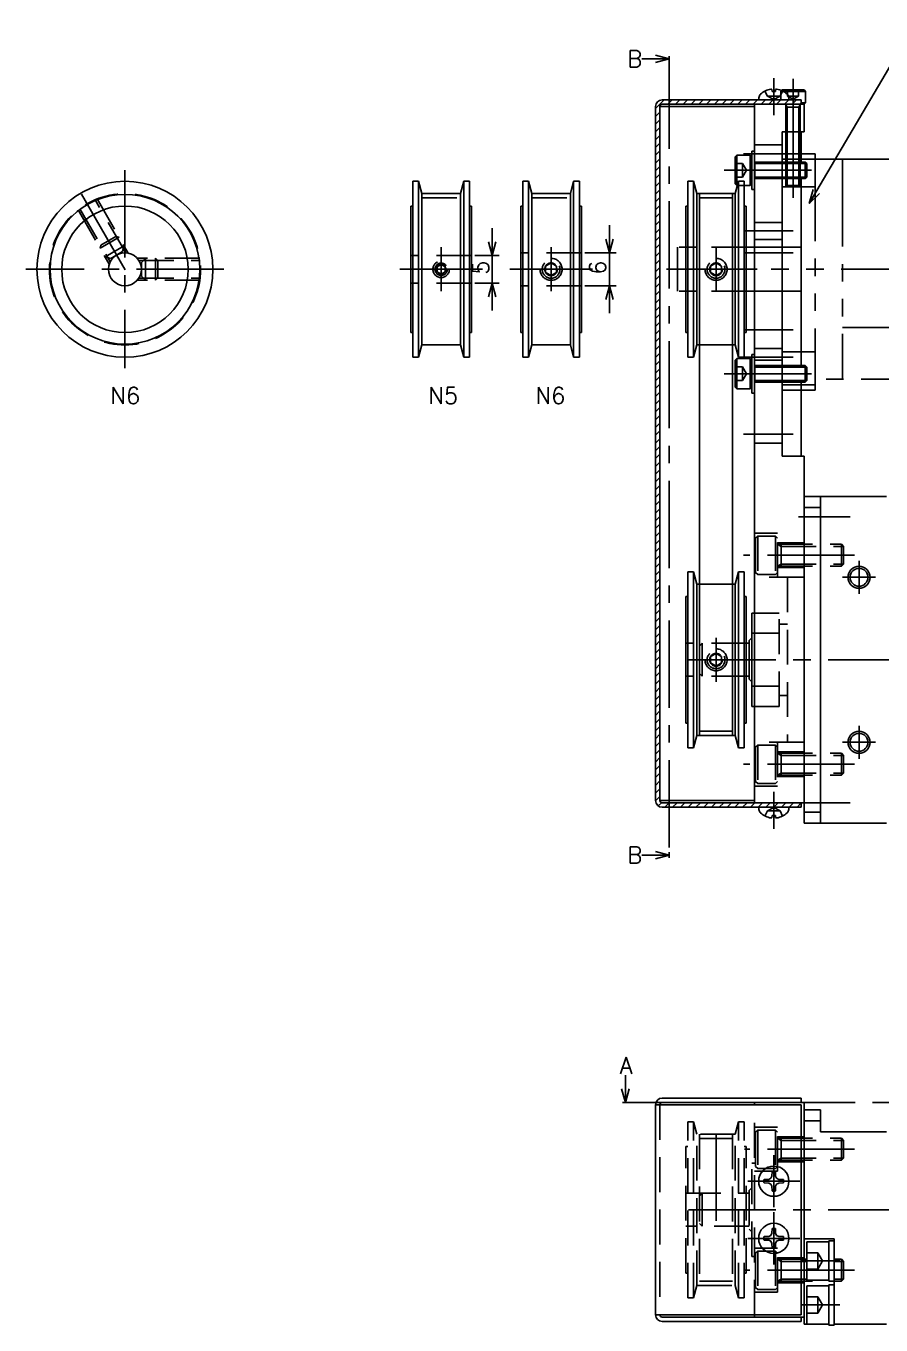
# Model space of a CAD drawing. Extents: x -2 to 824, y -8 to 279.
# Drawn here: x 138.3 to 293.8, y 10.3 to 246.5 of the extents above; entities that cross this region are included whole.
import ezdxf

# ---------------------------------------------------------------- set-up
doc = ezdxf.new("R2010")
doc.units = 0
doc.header["$LTSCALE"] = 0.5
doc.header["$PDMODE"] = 35
for name, pattern in [('CENTER', [50.8, 31.75, -6.35, 6.35, -6.35]), ('DASHED', [19.05, 12.7, -6.35]), ('PHANTOM', [63.5, 31.75, -6.35, 6.35, -6.35, 6.35, -6.35])]:
    doc.linetypes.add(name, pattern=pattern)
doc.layers.get('0').update_dxf_attribs({"linetype": 'CONTINUOUS'})
doc.layers.get('DEFPOINTS').update_dxf_attribs({"linetype": 'CONTINUOUS'})
for name, color, linetype in [('MSM_CENTER', 1, 'CENTER'), ('MSM_CONTINUOUS', 7, 'CONTINUOUS'), ('MSM_DASHED', 4, 'DASHED'), ('MSM_IMAGINARY', 6, 'PHANTOM'), ('MSM_NARROW', 5, 'CONTINUOUS'), ('MSM_PART_NUMBER', 7, 'CONTINUOUS')]:
    doc.layers.add(name, color=color, linetype=linetype)
doc.styles.get("Standard").update_dxf_attribs({"font": 'txt.shx', "height": 3, "bigfont": 'bigfont.shx'})
doc.dimstyles.get("Standard").update_dxf_attribs({"dimtxt": 2.5, "dimasz": 2.5, "dimexe": 1.25, "dimexo": 0.625, "dimtad": 1, "dimcen": 2.5, "dimazin": 3, "dimtfac": 1, "dimtmove": 0, "dimatfit": 3})

# ---------------------------------------------------------------- blocks, each defined once
blk = doc.blocks.new('_OPEN30')
at = {"color": 0, "linetype": 'BYBLOCK'}
for p, q in [((-1, 0.268), (0, 0)), ((0, 0), (-1, -0.268)), ((0, 0), (-1, 0))]:
    blk.add_line(p, q, dxfattribs=at)
blk = doc.blocks.new('*U6')
at = {"layer": 'MSM_CONTINUOUS'}
blk.add_text('5', height=3, rotation=90, dxfattribs=at).set_placement((222.45, 201.3))
blk = doc.blocks.new('*D1')
at = {"layer": 'DEFPOINTS', "color": 0}
for p in [(219.26, 204.8), (219.26, 199.8), (223.07, 199.8)]:
    blk.add_point(p, dxfattribs=at)
at = {"layer": 'MSM_CONTINUOUS'}
for p, q in [((223.07, 207.3), (223.07, 209.8)), ((219.89, 204.8), (224.32, 204.8)), ((223.07, 204.8), (223.07, 199.8)), ((219.89, 199.8), (224.32, 199.8)), ((223.07, 197.3), (223.07, 194.8))]:
    blk.add_line(p, q, dxfattribs=at)
at = {"layer": 'MSM_CONTINUOUS', "xscale": 2.5, "yscale": 2.5, "zscale": 2.5}
for p, rotation in [((223.07, 204.8), 270), ((223.07, 199.8), 90)]:
    blk.add_blockref('_OPEN30', p, dxfattribs=dict(at, rotation=rotation))
at = {"layer": 'MSM_CONTINUOUS'}
blk.add_blockref('*U6', (0, 0), dxfattribs=at)
blk = doc.blocks.new('*U7')
at = {"layer": 'MSM_CONTINUOUS'}
blk.add_text('6', height=3, rotation=90, dxfattribs=at).set_placement((243.73, 201.3))
blk = doc.blocks.new('*D2')
at = {"layer": 'DEFPOINTS', "color": 0}
for p in [(239.26, 205.3), (239.26, 199.3), (244.36, 199.3)]:
    blk.add_point(p, dxfattribs=at)
at = {"layer": 'MSM_CONTINUOUS'}
for p, q in [((244.36, 207.8), (244.36, 210.3)), ((239.89, 205.3), (245.61, 205.3)), ((244.36, 205.3), (244.36, 199.3)), ((239.89, 199.3), (245.61, 199.3)), ((244.36, 196.8), (244.36, 194.3))]:
    blk.add_line(p, q, dxfattribs=at)
at = {"layer": 'MSM_CONTINUOUS', "xscale": 2.5, "yscale": 2.5, "zscale": 2.5}
for p, rotation in [((244.36, 205.3), 270), ((244.36, 199.3), 90)]:
    blk.add_blockref('_OPEN30', p, dxfattribs=dict(at, rotation=rotation))
at = {"layer": 'MSM_CONTINUOUS'}
blk.add_blockref('*U7', (0, 0), dxfattribs=at)

msp = doc.modelspace()

# ---------------------------------------------------------------- linework, layer by layer
for p, q in [((280.261, 25.5), (280.261, 18.5)), ((280.261, 17.5), (280.261, 10.5))]:
    msp.add_line(p, q)
at = {"layer": 'MSM_CENTER'}
for p, q in [((255.261, 240.061), (255.261, 96.3)), ((274.261, 237.061), (274.261, 230.3)), ((277.761, 236.9), (277.761, 215.3)), ((277.761, 223.3), (268.761, 223.3)), ((156.261, 220.3), (156.261, 184.3)), ((265.261, 220.3), (282.261, 220.3)), ((148.386, 215.94), (157.261, 200.568)), ((277.761, 209.3), (268.761, 209.3)), ((213.761, 206.3), (213.761, 198.3)), ((233.761, 206.3), (233.761, 198.3)), ((263.761, 206.3), (263.761, 198.3)), ((277.761, 205.3), (268.761, 205.3)), ((174.261, 202.3), (138.261, 202.3)), ((206.261, 202.3), (221.261, 202.3)), ((226.261, 202.3), (241.261, 202.3)), ((256.261, 202.3), (271.261, 202.3)), ((277.761, 191.3), (268.761, 191.3)), ((277.761, 186.3), (268.761, 186.3)), ((265.261, 183.3), (282.261, 183.3)), ((277.761, 172.3), (268.761, 172.3)), ((278.761, 157.3), (288.161, 157.3)), ((288.961, 150.3), (268.761, 150.3)), ((289.761, 143.3), (289.761, 149.3)), ((286.761, 146.3), (292.761, 146.3)), ((263.761, 135.3), (263.761, 127.3)), ((258.761, 131.3), (807.761, 131.3)), ((289.761, 119.3), (289.761, 113.3)), ((286.761, 116.3), (292.761, 116.3)), ((288.961, 112.3), (268.761, 112.3)), ((274.261, 100.539), (274.261, 107.3)), ((278.761, 105.3), (288.161, 105.3)), ((247.761, 50.8), (822.936, 50.8)), ((263.761, 29.3), (263.761, 47.05)), ((288.961, 42.3), (268.961, 42.3)), ((274.261, 41.25), (274.261, 31.75)), ((279.011, 36.5), (269.511, 36.5)), ((258.761, 31.3), (807.761, 31.3)), ((274.261, 30.85), (274.261, 21.35)), ((279.011, 26.1), (269.511, 26.1)), ((279.261, 22), (286.261, 22)), ((288.961, 20.3), (268.961, 20.3)), ((279.261, 14), (286.261, 14))]:
    msp.add_line(p, q, dxfattribs=at)
at = {"layer": 'MSM_CONTINUOUS'}
for p, q in [((252.761, 241.231), (255.261, 240.561)), ((255.261, 241.061), (255.261, 240.061)), ((255.261, 240.561), (250.261, 240.561)), ((255.261, 240.561), (252.761, 239.891)), ((273.93, 234.976), (273.945, 234.602)), ((273.945, 234.602), (274.577, 234.602)), ((274.592, 234.976), (274.577, 234.602)), ((275.667, 234.805), (275.761, 234.9)), ((275.761, 234.9), (279.761, 234.9)), ((280.011, 234.65), (275.978, 234.65)), ((279.761, 234.9), (280.011, 234.65)), ((280.011, 234.65), (280.011, 232.55)), ((252.761, 231.9), (252.761, 105.7)), ((253.561, 231.9), (253.561, 105.7)), ((253.561, 231.9), (270.761, 231.9)), ((279.261, 233.1), (253.961, 233.1)), ((279.761, 232.3), (253.961, 232.3)), ((270.761, 105.3), (270.761, 232.3)), ((271.546, 233.503), (271.511, 233.1)), ((276.976, 233.503), (277.011, 233.1)), ((279.261, 233.1), (279.261, 232.3)), ((280.011, 232.55), (279.261, 232.55)), ((279.761, 232.3), (280.011, 232.55)), ((279.761, 232.3), (279.761, 227.3)), ((275.761, 227.3), (275.761, 168.3)), ((275.761, 227.3), (279.761, 227.3)), ((276.461, 227.3), (276.461, 221.8)), ((279.061, 227.3), (279.061, 221.8)), ((279.261, 227.3), (279.261, 221.8)), ((267.261, 222.75), (267.561, 223.05)), ((267.261, 222.75), (267.261, 217.85)), ((267.561, 223.05), (269.961, 223.05)), ((267.561, 223.05), (267.561, 217.55)), ((270.261, 222.75), (269.961, 223.05)), ((269.961, 217.55), (269.961, 223.05)), ((270.761, 223.8), (270.261, 223.8)), ((270.261, 216.8), (270.261, 223.8)), ((275.761, 221.8), (279.991, 221.8)), ((279.991, 221.8), (280.261, 221.529)), ((279.991, 218.8), (279.991, 221.8)), ((280.261, 221.529), (280.261, 219.07)), ((209.658, 218.3), (208.623, 218.3)), ((208.623, 218.3), (208.623, 186.3)), ((209.658, 218.3), (209.658, 186.3)), ((210.261, 216.05), (209.658, 218.3)), ((217.864, 218.3), (217.261, 216.05)), ((218.899, 218.3), (217.864, 218.3)), ((217.864, 218.3), (217.864, 186.3)), ((218.899, 218.3), (218.899, 186.3)), ((228.623, 218.3), (228.623, 186.3)), ((229.658, 218.3), (228.623, 218.3)), ((229.658, 218.3), (229.658, 186.3)), ((230.261, 216.05), (229.658, 218.3)), ((237.864, 218.3), (237.261, 216.05)), ((237.864, 218.3), (237.864, 186.3)), ((238.899, 218.3), (237.864, 218.3)), ((238.899, 218.3), (238.899, 186.3)), ((258.623, 218.3), (258.623, 186.3)), ((259.658, 218.3), (258.623, 218.3)), ((259.658, 218.3), (259.658, 186.3)), ((260.261, 216.05), (259.658, 218.3)), ((267.864, 218.3), (267.261, 216.05)), ((267.561, 217.55), (267.261, 217.85)), ((267.561, 217.55), (267.663, 217.55)), ((267.864, 218.3), (267.864, 186.3)), ((268.899, 218.3), (267.864, 218.3)), ((268.899, 218.3), (268.899, 186.3)), ((268.899, 217.55), (269.961, 217.55)), ((270.261, 217.85), (269.961, 217.55)), ((275.761, 218.8), (279.991, 218.8)), ((276.461, 218.8), (276.461, 217.543)), ((279.061, 217.543), (276.461, 217.543)), ((276.705, 217.3), (276.461, 217.543)), ((278.818, 217.3), (276.705, 217.3)), ((278.818, 217.3), (279.061, 217.543)), ((279.061, 218.8), (279.061, 217.543)), ((279.261, 218.8), (279.261, 184.8)), ((280.261, 219.07), (279.991, 218.8)), ((210.261, 216.05), (210.261, 188.55)), ((217.261, 216.05), (210.261, 216.05)), ((217.261, 216.05), (217.261, 188.55)), ((237.261, 216.05), (230.261, 216.05)), ((230.261, 216.05), (230.261, 188.55)), ((237.261, 216.05), (237.261, 188.55)), ((267.261, 216.05), (260.261, 216.05)), ((260.261, 216.05), (260.261, 188.55)), ((260.761, 216.05), (260.761, 117.55)), ((266.761, 216.05), (266.761, 117.55)), ((267.261, 216.05), (267.261, 188.55)), ((270.261, 216.8), (270.761, 216.8)), ((208.261, 213.8), (208.261, 190.8)), ((208.623, 213.8), (208.261, 213.8)), ((219.261, 213.8), (218.899, 213.8)), ((219.261, 213.8), (219.261, 190.8)), ((228.261, 213.8), (228.261, 190.8)), ((228.623, 213.8), (228.261, 213.8)), ((239.261, 213.8), (238.899, 213.8)), ((239.261, 213.8), (239.261, 190.8)), ((258.261, 213.8), (258.261, 190.8)), ((258.623, 213.8), (258.261, 213.8)), ((269.261, 213.8), (268.899, 213.8)), ((269.261, 213.8), (269.261, 190.8)), ((208.261, 190.8), (208.623, 190.8)), ((218.899, 190.8), (219.261, 190.8)), ((228.261, 190.8), (228.623, 190.8)), ((238.899, 190.8), (239.261, 190.8)), ((258.261, 190.8), (258.623, 190.8)), ((268.899, 190.8), (269.261, 190.8)), ((209.658, 186.3), (210.261, 188.55)), ((210.261, 188.55), (217.261, 188.55)), ((217.261, 188.55), (217.864, 186.3)), ((229.658, 186.3), (230.261, 188.55)), ((230.261, 188.55), (237.261, 188.55)), ((237.261, 188.55), (237.864, 186.3)), ((259.658, 186.3), (260.261, 188.55)), ((260.261, 188.55), (260.761, 188.55)), ((266.761, 188.55), (267.261, 188.55)), ((267.261, 188.55), (267.864, 186.3)), ((270.261, 179.8), (270.261, 186.8)), ((270.761, 186.8), (270.261, 186.8)), ((208.623, 186.3), (209.658, 186.3)), ((217.864, 186.3), (218.899, 186.3)), ((228.623, 186.3), (229.658, 186.3)), ((237.864, 186.3), (238.899, 186.3)), ((258.623, 186.3), (259.658, 186.3)), ((267.261, 185.75), (267.561, 186.05)), ((267.261, 185.75), (267.261, 180.85)), ((267.561, 186.05), (269.961, 186.05)), ((267.561, 186.05), (267.561, 180.55)), ((267.864, 186.3), (268.899, 186.3)), ((270.261, 185.75), (269.961, 186.05)), ((269.961, 180.55), (269.961, 186.05)), ((275.761, 184.8), (279.991, 184.8)), ((279.991, 181.8), (279.991, 184.8)), ((279.991, 184.8), (280.261, 184.529)), ((280.261, 184.529), (280.261, 182.07)), ((280.261, 182.07), (279.991, 181.8)), ((267.561, 180.55), (267.261, 180.85)), ((267.561, 180.55), (269.961, 180.55)), ((270.261, 180.85), (269.961, 180.55)), ((270.261, 179.8), (270.761, 179.8)), ((275.761, 181.8), (279.991, 181.8)), ((279.261, 181.8), (279.261, 168.3)), ((275.761, 168.3), (279.761, 168.3)), ((279.761, 168.3), (279.761, 101.6)), ((294.761, 161), (279.761, 161)), ((282.761, 161), (282.761, 101.6)), ((282.761, 159), (279.761, 159)), ((258.623, 147.3), (258.623, 115.3)), ((259.658, 147.3), (258.623, 147.3)), ((259.658, 147.3), (259.658, 115.3)), ((260.261, 145.05), (259.658, 147.3)), ((267.864, 147.3), (267.261, 145.05)), ((267.864, 147.3), (267.864, 115.3)), ((268.899, 147.3), (267.864, 147.3)), ((268.899, 147.3), (268.899, 115.3)), ((260.261, 145.05), (260.261, 117.55)), ((260.761, 145.05), (260.261, 145.05)), ((267.261, 145.05), (266.761, 145.05)), ((267.261, 145.05), (267.261, 117.55)), ((258.623, 142.8), (258.261, 142.8)), ((258.261, 142.8), (258.261, 119.8)), ((269.261, 142.8), (268.899, 142.8)), ((269.261, 142.8), (269.261, 119.8)), ((270.261, 122.8), (270.261, 139.8)), ((270.761, 139.8), (270.261, 139.8)), ((270.261, 135.3), (269.761, 134.8)), ((269.761, 134.8), (269.761, 127.8)), ((270.261, 136.122), (270.761, 136.122)), ((269.261, 134.3), (269.761, 134.3)), ((269.761, 128.3), (269.261, 128.3)), ((269.761, 127.8), (270.261, 127.3)), ((270.261, 126.478), (270.761, 126.478)), ((270.761, 122.8), (270.261, 122.8)), ((258.261, 119.8), (258.623, 119.8)), ((268.899, 119.8), (269.261, 119.8)), ((259.658, 115.3), (260.261, 117.55)), ((260.261, 117.55), (267.261, 117.55)), ((267.261, 117.55), (267.864, 115.3)), ((258.623, 115.3), (259.658, 115.3)), ((267.864, 115.3), (268.899, 115.3)), ((253.561, 105.7), (270.761, 105.7)), ((253.961, 105.3), (279.761, 105.3)), ((253.961, 104.5), (279.261, 104.5)), ((271.546, 104.097), (271.511, 104.5)), ((276.976, 104.097), (277.011, 104.5)), ((279.261, 105.3), (279.261, 104.5)), ((273.93, 102.624), (273.945, 102.998)), ((274.577, 102.998), (273.945, 102.998)), ((274.592, 102.624), (274.577, 102.998)), ((282.761, 103.6), (279.761, 103.6)), ((294.761, 101.6), (279.761, 101.6)), ((255.261, 95.8), (250.261, 95.8)), ((252.761, 96.47), (255.261, 95.8)), ((255.261, 95.8), (252.761, 95.13)), ((255.261, 96.3), (255.261, 95.3)), ((247.261, 50.8), (247.261, 55.8)), ((247.261, 50.8), (246.591, 53.3)), ((247.931, 53.3), (247.261, 50.8)), ((247.761, 50.8), (246.761, 50.8)), ((252.761, 50.4), (252.761, 12.2)), ((252.761, 50.4), (279.261, 50.4)), ((253.961, 51.6), (279.261, 51.6)), ((253.961, 50.8), (279.761, 50.8)), ((270.761, 50.4), (270.761, 50.8)), ((279.261, 50.8), (279.261, 51.6)), ((279.261, 50.4), (279.261, 12.2)), ((279.761, 50.8), (279.761, 10.5)), ((282.761, 49.5), (279.761, 49.5)), ((282.761, 47.5), (279.761, 47.5)), ((282.761, 45.5), (282.761, 49.5)), ((282.761, 45.5), (294.761, 45.5)), ((273.93, 37.425), (273.945, 38.272)), ((274.592, 37.425), (274.577, 38.272)), ((273.336, 36.831), (272.489, 36.816)), ((273.336, 36.169), (272.489, 36.184)), ((273.336, 36.831), (273.741, 37.02)), ((273.336, 36.169), (273.741, 35.98)), ((273.93, 37.425), (273.741, 37.02)), ((273.93, 35.575), (273.741, 35.98)), ((273.93, 35.575), (273.945, 34.728)), ((274.592, 35.575), (274.577, 34.728)), ((274.592, 37.425), (274.781, 37.02)), ((274.592, 35.575), (274.781, 35.98)), ((275.186, 36.831), (274.781, 37.02)), ((275.186, 36.169), (274.781, 35.98)), ((275.186, 36.831), (276.033, 36.816)), ((275.186, 36.169), (276.033, 36.184)), ((273.336, 26.431), (272.489, 26.416)), ((273.336, 26.431), (273.741, 26.62)), ((273.93, 27.025), (273.741, 26.62)), ((273.93, 27.025), (273.945, 27.872)), ((274.592, 27.025), (274.577, 27.872)), ((274.592, 27.025), (274.781, 26.62)), ((275.186, 26.431), (274.781, 26.62)), ((275.186, 26.431), (276.033, 26.416)), ((285.261, 26), (279.761, 26)), ((285.261, 26), (285.261, 10.35)), ((273.336, 25.769), (272.489, 25.784)), ((273.336, 25.769), (273.741, 25.58)), ((273.93, 25.175), (273.741, 25.58)), ((273.93, 25.175), (273.945, 24.328)), ((274.592, 25.175), (274.577, 24.328)), ((274.592, 25.175), (274.781, 25.58)), ((275.186, 25.769), (274.781, 25.58)), ((275.186, 25.769), (276.033, 25.784)), ((284.261, 25.5), (280.261, 25.5)), ((285.261, 25.65), (284.261, 25.65)), ((284.261, 25.65), (284.261, 18.35)), ((280.261, 18.5), (284.261, 18.5)), ((284.261, 17.5), (280.261, 17.5)), ((284.261, 18.35), (285.261, 18.35)), ((285.261, 17.65), (284.261, 17.65)), ((284.261, 17.65), (284.261, 10.35)), ((252.761, 12.2), (279.261, 12.2)), ((270.761, 11.8), (270.761, 12.2)), ((253.961, 11.8), (279.761, 11.8)), ((253.961, 11), (279.261, 11)), ((279.261, 11), (279.261, 11.8)), ((284.261, 10.5), (279.761, 10.5)), ((284.261, 10.35), (285.261, 10.35)), ((294.761, 10.5), (285.261, 10.5))]:
    msp.add_line(p, q, dxfattribs=at)
for centre, radius in [((156.261, 202.3), 16), ((156.261, 202.3), 13.618), ((156.261, 202.3), 11.5), ((156.261, 202.3), 3), ((289.761, 146.3), 1.621), ((289.761, 116.3), 1.621), ((274.261, 36.5), 2.75), ((274.261, 26.1), 2.75)]:
    msp.add_circle(centre, radius, dxfattribs=at)
for centre, radius, start, end in [((272.543, 233.416), 1, 133.42672, 175), ((274.261, 231.6), 3.5, 98.53957, 133.42672), ((273.727, 234.778), 0.284, 44.18718, 87.06173), ((274.795, 234.778), 0.284, 92.93827, 135.81282), ((274.261, 231.6), 3.5, 46.57328, 81.46043), ((275.98, 233.416), 1, 5, 46.57328), ((253.961, 231.9), 1.2, 90, 180), ((253.961, 231.9), 0.4, 90, 180), ((253.961, 105.7), 1.2, 180, 270), ((253.961, 105.7), 0.4, 180, 270), ((272.543, 104.184), 1, 185, 226.57328), ((275.98, 104.184), 1, 313.42672, 355), ((274.261, 106), 3.5, 226.57328, 261.46043), ((273.727, 102.822), 0.284, 272.93827, 315.81282), ((274.795, 102.822), 0.284, 224.18718, 267.06173), ((274.261, 106), 3.5, 278.53957, 313.42672), ((253.961, 50.4), 1.2, 90, 180), ((253.961, 50.4), 0.4, 90, 180), ((274.261, 36.5), 1.8, 79.8876, 100.1124), ((274.261, 36.5), 1.8, 169.8876, 190.1124), ((274.261, 36.5), 1.8, 349.8876, 10.1124), ((274.261, 36.5), 1.8, 259.8876, 280.1124), ((274.261, 26.1), 1.8, 169.8876, 190.1124), ((274.261, 26.1), 1.8, 79.8876, 100.1124), ((274.261, 26.1), 1.8, 349.8876, 10.1124), ((274.261, 26.1), 1.8, 259.8876, 280.1124), ((253.961, 12.2), 1.2, 180, 270), ((253.961, 12.2), 0.4, 180, 270)]:
    msp.add_arc(centre, radius, start, end, dxfattribs=at)
at = {"layer": 'MSM_DASHED'}
for p, q in [((272.654, 234.709), (273.116, 233.775)), ((275.868, 234.709), (275.406, 233.775)), ((275.511, 234.65), (275.667, 234.805)), ((275.511, 234.65), (275.511, 233.1)), ((275.978, 234.65), (275.511, 234.65)), ((276.761, 233.8), (276.761, 234.9)), ((277.761, 234.9), (277.761, 233.8)), ((278.761, 233.8), (278.761, 234.9)), ((274.261, 233.166), (273.116, 233.775)), ((273.116, 233.775), (275.406, 233.775)), ((274.261, 233.166), (275.406, 233.775)), ((276.461, 232.2), (276.461, 227.3)), ((279.061, 231.805), (276.461, 231.805)), ((276.705, 231.805), (276.705, 227.3)), ((276.761, 233.8), (278.761, 233.8)), ((277.761, 233.223), (276.761, 233.8)), ((278.761, 233.8), (277.761, 233.223)), ((278.818, 231.805), (278.818, 227.3)), ((279.061, 232.2), (279.061, 227.3)), ((270.761, 224.9), (275.761, 224.9)), ((267.261, 221.55), (268.561, 221.55)), ((267.261, 220.3), (268.561, 220.3)), ((268.561, 221.55), (268.561, 219.05)), ((268.561, 221.55), (269.283, 220.3)), ((269.283, 220.3), (268.561, 219.05)), ((270.761, 221.8), (275.761, 221.8)), ((270.761, 221.554), (270.803, 221.529)), ((270.803, 221.8), (270.803, 218.8)), ((270.803, 221.529), (275.761, 221.529)), ((267.261, 219.05), (268.561, 219.05)), ((267.663, 217.55), (268.899, 217.55)), ((270.761, 219.046), (270.803, 219.07)), ((270.761, 218.8), (275.761, 218.8)), ((270.803, 219.07), (275.761, 219.07)), ((156.403, 205.297), (150.838, 214.936)), ((151.191, 215.081), (156.875, 205.236)), ((210.261, 215.29), (217.261, 215.29)), ((230.261, 215.29), (237.261, 215.29)), ((260.761, 215.29), (266.761, 215.29)), ((147.727, 213.081), (153.411, 203.236)), ((148.03, 213.314), (153.595, 203.676)), ((270.761, 210.8), (275.761, 210.8)), ((151.744, 206.124), (155.208, 208.124)), ((151.901, 206.711), (154.621, 208.281)), ((155.208, 208.124), (154.621, 208.281)), ((151.901, 206.711), (151.744, 206.124)), ((152.654, 204.548), (156.118, 206.548)), ((153.679, 204.273), (155.844, 205.523)), ((155.844, 205.523), (156.118, 206.548)), ((269.261, 206.3), (258.261, 206.3)), ((270.761, 207.7), (275.761, 207.7)), ((152.654, 204.548), (153.679, 204.273)), ((169.865, 204.3), (158.497, 204.3)), ((158.786, 203.921), (169.916, 203.921)), ((160.011, 204.3), (159.261, 203.55)), ((159.261, 203.55), (159.261, 201.05)), ((160.011, 204.3), (160.011, 200.3)), ((162.261, 203.87), (161.832, 204.3)), ((161.832, 204.3), (161.832, 200.3)), ((162.261, 203.87), (162.261, 200.729)), ((219.261, 204.8), (208.261, 204.8)), ((213.761, 203.166), (213.011, 202.733)), ((214.511, 202.733), (213.761, 203.166)), ((239.261, 205.3), (228.261, 205.3)), ((233.761, 203.455), (232.761, 202.877)), ((234.761, 202.877), (233.761, 203.455)), ((263.761, 203.455), (262.761, 202.877)), ((264.761, 202.877), (263.761, 203.455)), ((159.261, 201.05), (160.011, 200.3)), ((213.011, 202.733), (213.011, 201.867)), ((213.011, 201.867), (213.761, 201.434)), ((213.761, 201.434), (214.511, 201.867)), ((214.511, 201.867), (214.511, 202.733)), ((232.761, 202.877), (232.761, 201.723)), ((232.761, 201.723), (233.761, 201.145)), ((233.761, 201.145), (234.761, 201.723)), ((234.761, 201.723), (234.761, 202.877)), ((262.761, 202.877), (262.761, 201.723)), ((262.761, 201.723), (263.761, 201.145)), ((263.761, 201.145), (264.761, 201.723)), ((264.761, 201.723), (264.761, 202.877)), ((169.865, 200.3), (158.497, 200.3)), ((158.786, 200.679), (169.916, 200.679)), ((161.832, 200.3), (162.261, 200.729)), ((219.261, 199.8), (208.261, 199.8)), ((239.261, 199.3), (228.261, 199.3)), ((269.261, 198.3), (258.261, 198.3)), ((260.761, 188.55), (266.761, 188.55)), ((270.761, 187.9), (275.761, 187.9)), ((267.261, 184.55), (268.561, 184.55)), ((268.561, 184.55), (269.283, 183.3)), ((268.561, 184.55), (268.561, 182.05)), ((270.761, 185.8), (275.761, 185.8)), ((270.761, 184.8), (275.761, 184.8)), ((270.761, 184.554), (270.803, 184.529)), ((270.803, 184.8), (270.803, 181.8)), ((270.803, 184.529), (275.761, 184.529)), ((267.261, 183.3), (268.561, 183.3)), ((267.261, 182.05), (268.561, 182.05)), ((269.283, 183.3), (268.561, 182.05)), ((270.761, 182.046), (270.803, 182.07)), ((270.803, 182.07), (275.761, 182.07)), ((270.761, 181.8), (275.761, 181.8)), ((270.761, 170.7), (275.761, 170.7)), ((274.961, 154.3), (270.761, 154.3)), ((270.961, 153.4), (271.361, 153.8)), ((271.361, 153.8), (271.361, 146.8)), ((271.361, 153.8), (274.561, 153.8)), ((274.961, 153.4), (274.561, 153.8)), ((274.561, 153.8), (274.561, 146.8)), ((274.961, 146.3), (274.961, 154.3)), ((270.961, 153.4), (270.961, 147.2)), ((274.961, 152.55), (279.761, 152.55)), ((274.961, 152.3), (286.582, 152.3)), ((274.961, 152.3), (275.618, 151.921)), ((275.618, 152.3), (275.618, 148.3)), ((275.618, 151.921), (286.961, 151.921)), ((286.582, 148.3), (286.582, 152.3)), ((286.961, 151.921), (286.582, 152.3)), ((286.961, 148.679), (286.961, 151.921)), ((271.361, 146.8), (270.961, 147.2)), ((271.361, 146.8), (274.561, 146.8)), ((274.561, 146.8), (274.961, 147.2)), ((274.961, 148.3), (275.618, 148.679)), ((274.961, 148.3), (286.582, 148.3)), ((274.961, 148.05), (279.761, 148.05)), ((275.618, 148.679), (286.961, 148.679)), ((286.582, 148.3), (286.961, 148.679)), ((266.761, 145.05), (260.761, 145.05)), ((279.761, 146.3), (270.761, 146.3)), ((276.761, 146.3), (276.761, 116.3)), ((275.261, 139.8), (270.761, 139.8)), ((275.261, 122.8), (275.261, 139.8)), ((276.761, 137.8), (275.261, 137.8)), ((270.761, 136.122), (275.261, 136.122)), ((269.261, 134.3), (258.261, 134.3)), ((261.261, 134.3), (260.761, 133.8)), ((261.261, 128.3), (261.261, 134.3)), ((263.761, 132.455), (262.761, 131.877)), ((264.761, 131.877), (263.761, 132.455)), ((262.761, 131.877), (262.761, 130.723)), ((262.761, 130.723), (263.761, 130.145)), ((263.761, 130.145), (264.761, 130.723)), ((264.761, 130.723), (264.761, 131.877)), ((269.261, 128.3), (258.261, 128.3)), ((260.761, 128.8), (261.261, 128.3)), ((270.761, 126.478), (275.261, 126.478)), ((276.761, 124.8), (275.261, 124.8)), ((275.261, 122.8), (270.761, 122.8)), ((260.761, 118.31), (266.761, 118.31)), ((279.761, 116.3), (270.761, 116.3)), ((270.961, 115.4), (271.361, 115.8)), ((271.361, 115.8), (271.361, 108.8)), ((271.361, 115.8), (274.561, 115.8)), ((274.561, 115.8), (274.561, 108.8)), ((274.961, 115.4), (274.561, 115.8)), ((274.961, 116.3), (274.961, 108.3)), ((270.961, 115.4), (270.961, 109.2)), ((274.961, 114.55), (279.761, 114.55)), ((274.961, 114.3), (286.582, 114.3)), ((274.961, 114.3), (275.618, 113.921)), ((275.618, 114.3), (275.618, 110.3)), ((275.618, 113.921), (286.961, 113.921)), ((286.961, 113.921), (286.582, 114.3)), ((286.582, 110.3), (286.582, 114.3)), ((286.961, 110.679), (286.961, 113.921)), ((271.361, 108.8), (270.961, 109.2)), ((271.361, 108.8), (274.561, 108.8)), ((274.561, 108.8), (274.961, 109.2)), ((274.961, 110.3), (275.618, 110.679)), ((274.961, 110.3), (286.582, 110.3)), ((274.961, 110.05), (279.761, 110.05)), ((275.618, 110.679), (286.961, 110.679)), ((286.582, 110.3), (286.961, 110.679)), ((274.961, 108.3), (270.761, 108.3)), ((274.261, 104.434), (273.116, 103.825)), ((274.261, 104.434), (275.406, 103.825)), ((272.654, 102.891), (273.116, 103.825)), ((275.406, 103.825), (273.116, 103.825)), ((275.868, 102.891), (275.406, 103.825)), ((253.561, 50.4), (253.561, 12.2)), ((270.761, 12.2), (270.761, 50.4)), ((258.623, 15.3), (258.623, 47.3)), ((259.658, 47.3), (258.623, 47.3)), ((259.658, 15.3), (259.658, 47.3)), ((260.261, 45.05), (259.658, 47.3)), ((267.864, 47.3), (267.261, 45.05)), ((268.899, 47.3), (267.864, 47.3)), ((267.864, 15.3), (267.864, 47.3)), ((268.899, 15.3), (268.899, 47.3)), ((267.261, 45.05), (260.261, 45.05)), ((260.261, 17.55), (260.261, 45.05)), ((260.761, 45.05), (260.761, 17.55)), ((266.761, 45.05), (266.761, 17.55)), ((267.261, 17.55), (267.261, 45.05)), ((274.961, 46.3), (270.761, 46.3)), ((270.961, 45.4), (271.361, 45.8)), ((270.961, 45.4), (270.961, 39.2)), ((271.361, 45.8), (274.561, 45.8)), ((271.361, 45.8), (271.361, 38.8)), ((274.561, 45.8), (274.561, 38.8)), ((274.961, 45.4), (274.561, 45.8)), ((274.961, 38.3), (274.961, 46.3)), ((258.261, 19.8), (258.261, 42.8)), ((258.623, 42.8), (258.261, 42.8)), ((260.761, 44.29), (266.761, 44.29)), ((269.261, 42.8), (268.899, 42.8)), ((269.261, 19.8), (269.261, 42.8)), ((274.961, 44.55), (279.761, 44.55)), ((274.961, 44.3), (286.582, 44.3)), ((274.961, 44.3), (275.618, 43.921)), ((275.618, 44.3), (275.618, 40.3)), ((275.618, 43.921), (286.961, 43.921)), ((286.582, 40.3), (286.582, 44.3)), ((286.582, 44.3), (286.961, 43.921)), ((286.961, 40.679), (286.961, 43.921)), ((274.961, 40.3), (275.618, 40.679)), ((274.961, 40.3), (286.582, 40.3)), ((275.618, 40.679), (286.961, 40.679)), ((286.582, 40.3), (286.961, 40.679)), ((270.761, 39.8), (270.261, 39.8)), ((270.261, 22.8), (270.261, 39.8)), ((274.961, 38.3), (270.761, 38.3)), ((271.361, 38.8), (270.961, 39.2)), ((271.361, 38.8), (274.561, 38.8)), ((274.561, 38.8), (274.961, 39.2)), ((274.961, 40.05), (279.761, 40.05)), ((258.261, 34.3), (269.761, 34.3)), ((261.261, 34.3), (260.761, 33.8)), ((261.261, 28.3), (261.261, 34.3)), ((270.261, 35.3), (269.761, 34.8)), ((269.761, 34.8), (269.761, 27.8)), ((260.761, 28.8), (261.261, 28.3)), ((269.761, 28.3), (258.261, 28.3)), ((269.761, 27.8), (270.261, 27.3)), ((274.961, 24.3), (270.761, 24.3)), ((270.961, 23.4), (271.361, 23.8)), ((271.361, 23.8), (271.361, 16.8)), ((271.361, 23.8), (274.561, 23.8)), ((274.561, 23.8), (274.561, 16.8)), ((274.961, 23.4), (274.561, 23.8)), ((274.961, 16.3), (274.961, 24.3)), ((270.761, 22.8), (270.261, 22.8)), ((270.961, 23.4), (270.961, 17.2)), ((274.961, 22.55), (279.761, 22.55)), ((274.961, 22.3), (280.261, 22.3)), ((274.961, 22.3), (275.618, 21.921)), ((275.618, 22.3), (275.618, 18.3)), ((275.618, 21.921), (280.261, 21.921)), ((282.261, 23.5), (280.261, 23.5)), ((282.261, 22), (280.261, 22)), ((282.261, 20.5), (282.261, 23.5)), ((282.261, 23.5), (283.127, 22)), ((282.261, 20.5), (283.127, 22)), ((285.261, 22.3), (286.582, 22.3)), ((285.261, 21.921), (286.961, 21.921)), ((286.582, 18.3), (286.582, 22.3)), ((286.582, 22.3), (286.961, 21.921)), ((286.961, 18.679), (286.961, 21.921)), ((258.261, 19.8), (258.623, 19.8)), ((268.899, 19.8), (269.261, 19.8)), ((282.261, 20.5), (280.261, 20.5)), ((259.658, 15.3), (260.261, 17.55)), ((260.261, 17.55), (267.261, 17.55)), ((260.761, 18.31), (266.761, 18.31)), ((267.261, 17.55), (267.864, 15.3)), ((271.361, 16.8), (270.961, 17.2)), ((271.361, 16.8), (274.561, 16.8)), ((274.561, 16.8), (274.961, 17.2)), ((274.961, 18.3), (275.618, 18.679)), ((274.961, 18.3), (286.582, 18.3)), ((274.961, 18.05), (279.761, 18.05)), ((275.618, 18.679), (280.261, 18.679)), ((285.261, 18.679), (286.961, 18.679)), ((286.582, 18.3), (286.961, 18.679)), ((258.623, 15.3), (259.658, 15.3)), ((267.864, 15.3), (268.899, 15.3)), ((274.961, 16.3), (270.761, 16.3)), ((282.261, 15.5), (280.261, 15.5)), ((282.261, 12.5), (282.261, 15.5)), ((282.261, 15.5), (283.127, 14)), ((282.261, 14), (280.261, 14)), ((282.261, 12.5), (280.261, 12.5)), ((282.261, 12.5), (283.127, 14))]:
    msp.add_line(p, q, dxfattribs=at)
for centre, radius in [((156.261, 202.3), 13.75), ((213.761, 202.3), 1.5), ((213.761, 202.3), 1.121), ((213.761, 202.3), 0.866), ((233.761, 202.3), 2), ((233.761, 202.3), 1.621), ((233.761, 202.3), 1.155), ((263.761, 202.3), 2), ((263.761, 202.3), 1.621), ((263.761, 202.3), 1.155), ((263.761, 131.3), 2), ((263.761, 131.3), 1.621), ((263.761, 131.3), 1.155)]:
    msp.add_circle(centre, radius, dxfattribs=at)
for centre, start, end in [((276.361, 232.2), 0, 90), ((279.161, 232.2), 90, 180)]:
    msp.add_arc(centre, 0.1, start, end, dxfattribs=at)
at = {"layer": 'MSM_IMAGINARY'}
for p, q in [((277.761, 225.3), (277.761, 215.3)), ((275.761, 180.3), (275.761, 223.3)), ((275.761, 223.3), (281.761, 223.3)), ((275.761, 222.3), (281.761, 222.3)), ((276.461, 223.3), (276.461, 217.3)), ((276.705, 223.3), (276.705, 217.3)), ((278.818, 223.3), (278.818, 217.3)), ((279.061, 223.3), (279.061, 217.3)), ((281.761, 223.3), (281.761, 180.3)), ((281.761, 222.3), (337.761, 222.3)), ((286.761, 222.3), (286.761, 182.3)), ((275.761, 217.3), (281.761, 217.3)), ((279.261, 187.3), (279.261, 217.3)), ((279.261, 206.3), (256.761, 206.3)), ((256.761, 206.3), (256.761, 198.3)), ((254.761, 202.3), (380.261, 202.3)), ((279.261, 198.3), (256.761, 198.3)), ((286.761, 191.726), (376.005, 191.726)), ((275.761, 187.3), (281.761, 187.3)), ((337.761, 182.3), (281.761, 182.3)), ((275.761, 181.3), (281.761, 181.3)), ((275.761, 180.3), (281.761, 180.3))]:
    msp.add_line(p, q, dxfattribs=at)
at = {"layer": 'MSM_NARROW'}
for p, q in [((252.761, 231.509), (254.352, 233.1)), ((254.966, 232.3), (255.766, 233.1)), ((256.381, 232.3), (257.181, 233.1)), ((257.795, 232.3), (258.595, 233.1)), ((259.209, 232.3), (260.009, 233.1)), ((260.623, 232.3), (261.423, 233.1)), ((262.038, 232.3), (262.838, 233.1)), ((263.452, 232.3), (264.252, 233.1)), ((264.866, 232.3), (265.666, 233.1)), ((266.28, 232.3), (267.08, 233.1)), ((267.694, 232.3), (268.494, 233.1)), ((269.109, 232.3), (269.909, 233.1)), ((270.523, 232.3), (271.323, 233.1)), ((271.937, 232.3), (272.737, 233.1)), ((273.351, 232.3), (274.151, 233.1)), ((274.765, 232.3), (275.565, 233.1)), ((276.18, 232.3), (276.98, 233.1)), ((276.448, 232.25), (276.705, 231.805)), ((277.594, 232.3), (278.394, 233.1)), ((279.075, 232.25), (278.818, 231.805)), ((279.008, 232.3), (279.261, 232.553)), ((252.761, 230.095), (253.561, 230.895)), ((252.761, 228.681), (253.561, 229.481)), ((252.761, 227.266), (253.561, 228.066)), ((276.705, 227.3), (276.705, 221.8)), ((278.818, 227.3), (278.818, 221.8)), ((252.761, 225.852), (253.561, 226.652)), ((252.761, 224.438), (253.561, 225.238)), ((252.761, 223.024), (253.561, 223.824)), ((252.761, 221.609), (253.561, 222.409)), ((252.761, 220.195), (253.561, 220.995)), ((275.761, 221.529), (280.261, 221.529)), ((252.761, 218.781), (253.561, 219.581)), ((252.761, 217.367), (253.561, 218.167)), ((275.761, 219.07), (280.261, 219.07)), ((276.705, 218.8), (276.705, 217.3)), ((278.818, 218.8), (278.818, 217.3)), ((252.761, 215.953), (253.561, 216.753)), ((252.761, 214.538), (253.561, 215.338)), ((252.761, 213.124), (253.561, 213.924)), ((252.761, 211.71), (253.561, 212.51)), ((252.761, 210.296), (253.561, 211.096)), ((252.761, 208.882), (253.561, 209.682)), ((252.761, 207.467), (253.561, 208.267)), ((252.761, 206.053), (253.561, 206.853)), ((252.761, 204.639), (253.561, 205.439)), ((252.761, 203.225), (253.561, 204.025)), ((252.761, 201.81), (253.561, 202.61)), ((252.761, 200.396), (253.561, 201.196)), ((252.761, 198.982), (253.561, 199.782)), ((252.761, 197.568), (253.561, 198.368)), ((252.761, 196.154), (253.561, 196.954)), ((252.761, 194.739), (253.561, 195.539)), ((252.761, 193.325), (253.561, 194.125)), ((252.761, 191.911), (253.561, 192.711)), ((252.761, 190.497), (253.561, 191.297)), ((252.761, 189.083), (253.561, 189.883)), ((252.761, 187.668), (253.561, 188.468)), ((252.761, 186.254), (253.561, 187.054)), ((252.761, 184.84), (253.561, 185.64)), ((275.761, 184.529), (280.261, 184.529)), ((252.761, 183.426), (253.561, 184.226)), ((252.761, 182.011), (253.561, 182.811)), ((275.761, 182.07), (280.261, 182.07)), ((252.761, 180.597), (253.561, 181.397)), ((252.761, 179.183), (253.561, 179.983)), ((252.761, 177.769), (253.561, 178.569)), ((252.761, 176.355), (253.561, 177.155)), ((252.761, 174.94), (253.561, 175.74)), ((252.761, 173.526), (253.561, 174.326)), ((252.761, 172.112), (253.561, 172.912)), ((252.761, 170.698), (253.561, 171.498)), ((252.761, 169.284), (253.561, 170.084)), ((252.761, 167.869), (253.561, 168.669)), ((252.761, 166.455), (253.561, 167.255)), ((252.761, 165.041), (253.561, 165.841)), ((252.761, 163.627), (253.561, 164.427)), ((252.761, 162.212), (253.561, 163.012)), ((252.761, 160.798), (253.561, 161.598)), ((252.761, 159.384), (253.561, 160.184)), ((252.761, 157.97), (253.561, 158.77)), ((252.761, 156.556), (253.561, 157.356)), ((252.761, 155.141), (253.561, 155.941)), ((252.761, 153.727), (253.561, 154.527)), ((252.761, 152.313), (253.561, 153.113)), ((252.761, 150.899), (253.561, 151.699)), ((252.761, 149.485), (253.561, 150.285)), ((252.761, 148.07), (253.561, 148.87)), ((252.761, 146.656), (253.561, 147.456)), ((252.761, 145.242), (253.561, 146.042)), ((252.761, 143.828), (253.561, 144.628)), ((252.761, 142.413), (253.561, 143.213)), ((252.761, 140.999), (253.561, 141.799)), ((252.761, 139.585), (253.561, 140.385)), ((252.761, 138.171), (253.561, 138.971)), ((252.761, 136.757), (253.561, 137.557)), ((252.761, 135.342), (253.561, 136.142)), ((252.761, 133.928), (253.561, 134.728)), ((252.761, 132.514), (253.561, 133.314)), ((252.761, 131.1), (253.561, 131.9)), ((252.761, 129.686), (253.561, 130.486)), ((252.761, 128.271), (253.561, 129.071)), ((252.761, 126.857), (253.561, 127.657)), ((252.761, 125.443), (253.561, 126.243)), ((252.761, 124.029), (253.561, 124.829)), ((252.761, 122.614), (253.561, 123.414)), ((252.761, 121.2), (253.561, 122)), ((252.761, 119.786), (253.561, 120.586)), ((252.761, 118.372), (253.561, 119.172)), ((252.761, 116.958), (253.561, 117.758)), ((252.761, 115.543), (253.561, 116.343)), ((252.761, 114.129), (253.561, 114.929)), ((252.761, 112.715), (253.561, 113.515)), ((252.761, 111.301), (253.561, 112.101)), ((252.761, 109.887), (253.561, 110.687)), ((252.761, 108.472), (253.561, 109.272)), ((252.761, 107.058), (253.561, 107.858)), ((252.762, 105.645), (253.561, 106.444)), ((253.259, 104.727), (253.848, 105.316)), ((254.446, 104.5), (255.246, 105.3)), ((255.86, 104.5), (256.66, 105.3)), ((257.274, 104.5), (258.074, 105.3)), ((258.688, 104.5), (259.488, 105.3)), ((260.103, 104.5), (260.903, 105.3)), ((261.517, 104.5), (262.317, 105.3)), ((262.931, 104.5), (263.731, 105.3)), ((264.345, 104.5), (265.145, 105.3)), ((265.759, 104.5), (266.559, 105.3)), ((267.174, 104.5), (267.974, 105.3)), ((268.588, 104.5), (269.388, 105.3)), ((270.002, 104.5), (270.802, 105.3)), ((271.416, 104.5), (272.216, 105.3)), ((272.83, 104.5), (273.63, 105.3)), ((274.245, 104.5), (275.045, 105.3)), ((275.659, 104.5), (276.459, 105.3)), ((277.073, 104.5), (277.873, 105.3)), ((278.487, 104.5), (279.261, 105.274))]:
    msp.add_line(p, q, dxfattribs=at)
for centre in [(289.761, 146.3), (289.761, 116.3)]:
    msp.add_circle(centre, 2, dxfattribs=at)
at = {"layer": 'MSM_PART_NUMBER'}
for p, q in [((280.703, 214.287), (299.665, 246.537)), ((280.703, 214.287), (281.392, 216.782)), ((282.547, 216.103), (280.703, 214.287))]:
    msp.add_line(p, q, dxfattribs=at)

# ---------------------------------------------------------------- texts
for s, p in [('B', (247.652, 239.064)), ('N6', (153.628, 177.841)), ('N5', (211.443, 177.841)), ('N6', (230.941, 177.841)), ('B', (247.652, 94.303)), ('A', (246.256, 56.047))]:
    msp.add_text(s, height=3, dxfattribs=at).set_placement(p)

# ---------------------------------------------------------------- dimensions: what is measured, and where the dimension line sits
at = {"layer": 'MSM_CONTINUOUS'}
for base, p1, p2, picture, middle in [((244.356, 199.3), (239.261, 205.3), (239.261, 199.3), '*D2', (242.231, 202.3)), ((223.072, 199.8), (219.261, 204.8), (219.261, 199.8), '*D1', (220.947, 202.3))]:
    dim = msp.add_linear_dim(base=base, p1=p1, p2=p2, angle=90, dimstyle='Standard', override={"dimlfac": 1}, dxfattribs=at)
    dim.commit()
    dim.dimension.update_dxf_attribs({"geometry": picture, "text_midpoint": middle})

doc.saveas('drawing.dxf')
